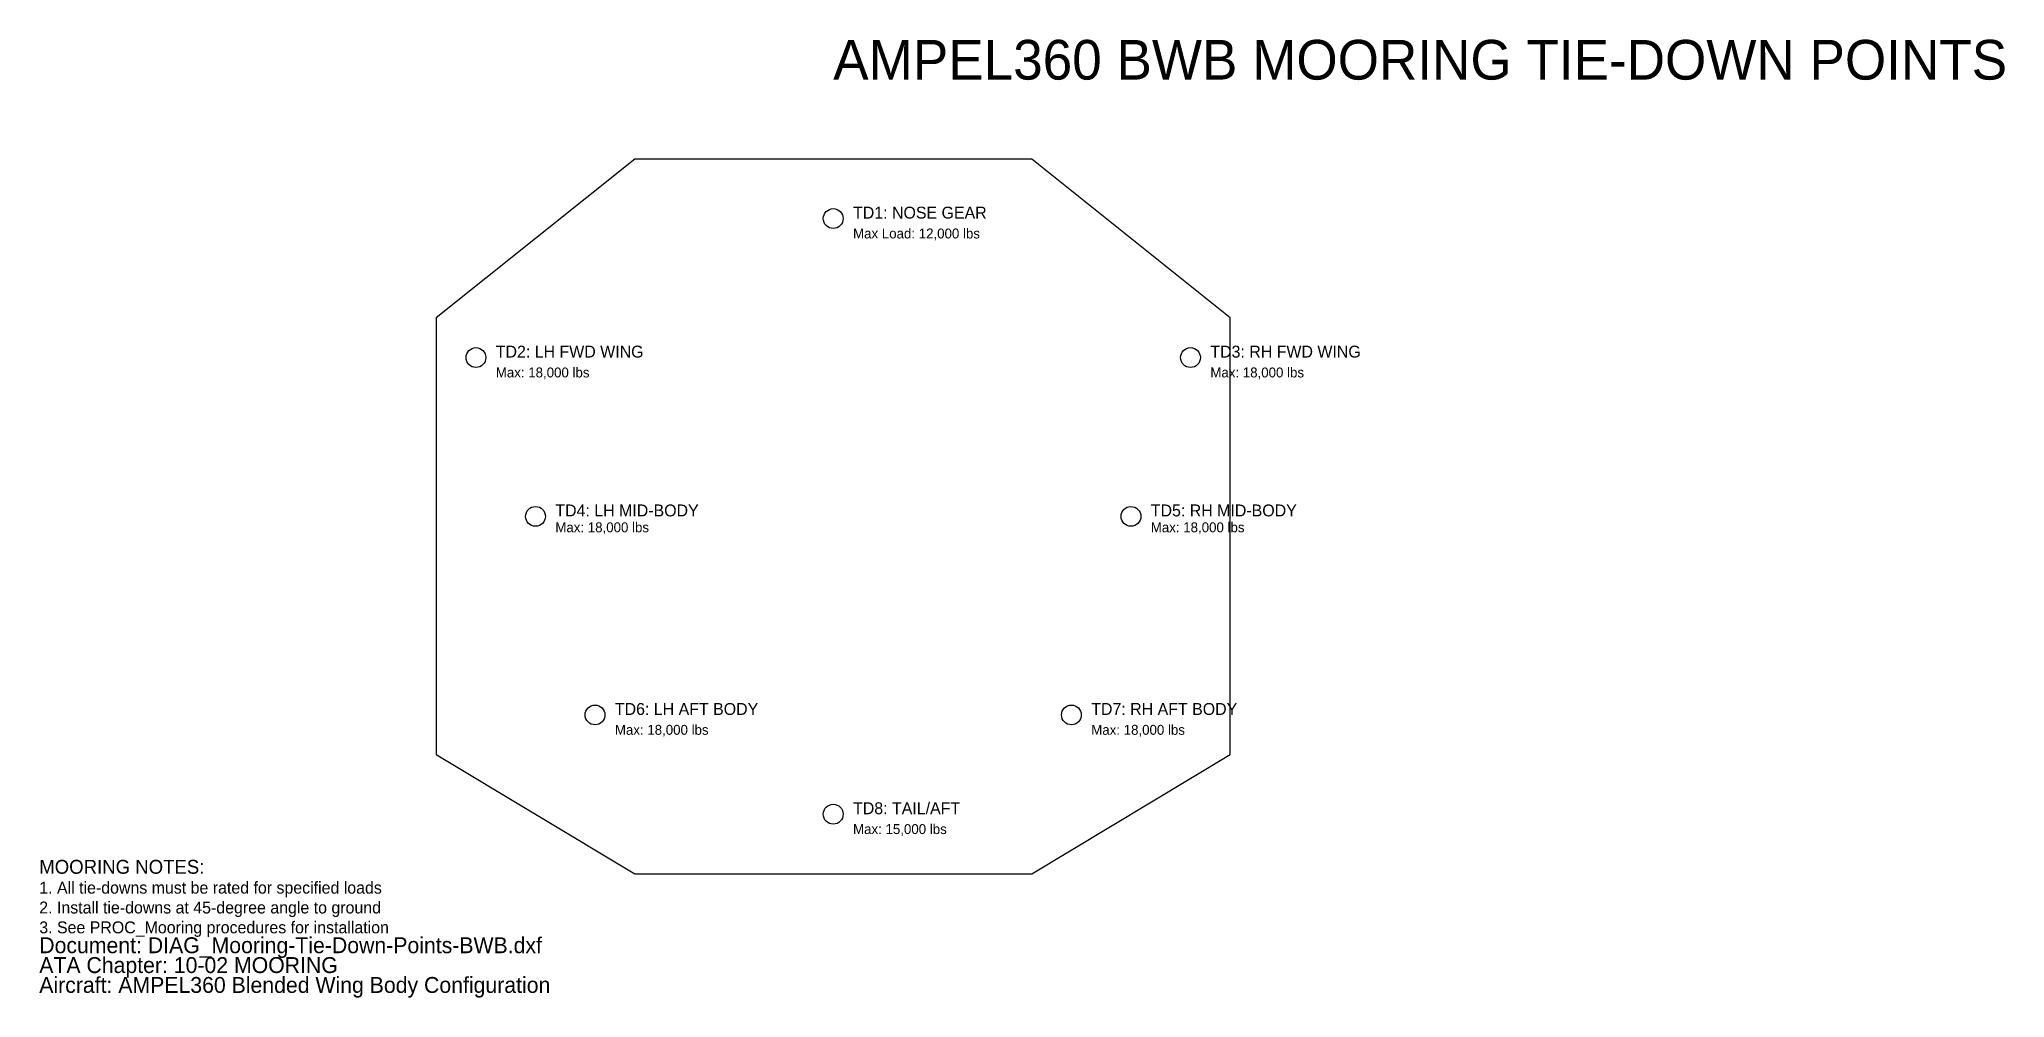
# Model space of a CAD drawing. Extents: x -40 to 59, y -24.2 to 24.
import ezdxf

# ---------------------------------------------------------------- set-up
doc = ezdxf.new("R2010")
doc.units = 0

msp = doc.modelspace()

# ---------------------------------------------------------------- linework, layer by layer
at = {"layer": 'OUTLINE'}
msp.add_lwpolyline([(-20, 10), (-20, -12), (-10, -18), (0, -18), (10, -18), (20, -12), (20, 10), (10, 18), (0, 18), (-10, 18)], close=True, dxfattribs=at)
at = {"layer": 'TD1'}
msp.add_circle((0, 15), 0.5, dxfattribs=at)
at = {"layer": 'TD2'}
msp.add_circle((-18, 8), 0.5, dxfattribs=at)
at = {"layer": 'TD3'}
msp.add_circle((18, 8), 0.5, dxfattribs=at)
at = {"layer": 'TD4'}
msp.add_circle((-15, 0), 0.5, dxfattribs=at)
at = {"layer": 'TD5'}
msp.add_circle((15, 0), 0.5, dxfattribs=at)
at = {"layer": 'TD6'}
msp.add_circle((-12, -10), 0.5, dxfattribs=at)
at = {"layer": 'TD7'}
msp.add_circle((12, -10), 0.5, dxfattribs=at)
at = {"layer": 'TD8'}
msp.add_circle((0, -15), 0.5, dxfattribs=at)

# ---------------------------------------------------------------- texts
at = {"layer": 'INFO'}
for s, p in [('Document: DIAG_Mooring-Tie-Down-Points-BWB.dxf', (-40, -22)), ('ATA Chapter: 10-02 MOORING', (-40, -23)), ('Aircraft: AMPEL360 Blended Wing Body Configuration', (-40, -24))]:
    msp.add_text(s, height=0.8, dxfattribs=at).set_placement(p)
at = {"layer": 'NOTES'}
for s, height, p in [('MOORING NOTES:', 0.7, (-40, -18)), ('1. All tie-downs must be rated for specified loads', 0.6, (-40, -19)), ('2. Install tie-downs at 45-degree angle to ground', 0.6, (-40, -20)), ('3. See PROC_Mooring procedures for installation', 0.6, (-40, -21))]:
    msp.add_text(s, height=height, dxfattribs=at).set_placement(p)
at = {"layer": 'TD1'}
for s, height, p in [('TD1: NOSE GEAR', 0.6, (1, 15)), ('Max Load: 12,000 lbs', 0.5, (1, 14))]:
    msp.add_text(s, height=height, dxfattribs=at).set_placement(p)
at = {"layer": 'TD2'}
for s, height, p in [('TD2: LH FWD WING', 0.6, (-17, 8)), ('Max: 18,000 lbs', 0.5, (-17, 7))]:
    msp.add_text(s, height=height, dxfattribs=at).set_placement(p)
at = {"layer": 'TD3'}
for s, height, p in [('TD3: RH FWD WING', 0.6, (19, 8)), ('Max: 18,000 lbs', 0.5, (19, 7))]:
    msp.add_text(s, height=height, dxfattribs=at).set_placement(p)
at = {"layer": 'TD4'}
for s, height, p in [('TD4: LH MID-BODY', 0.6, (-14, 0)), ('Max: 18,000 lbs', 0.5, (-14, -0.8))]:
    msp.add_text(s, height=height, dxfattribs=at).set_placement(p)
at = {"layer": 'TD5'}
for s, height, p in [('TD5: RH MID-BODY', 0.6, (16, 0)), ('Max: 18,000 lbs', 0.5, (16, -0.8))]:
    msp.add_text(s, height=height, dxfattribs=at).set_placement(p)
at = {"layer": 'TD6'}
for s, height, p in [('TD6: LH AFT BODY', 0.6, (-11, -10)), ('Max: 18,000 lbs', 0.5, (-11, -11))]:
    msp.add_text(s, height=height, dxfattribs=at).set_placement(p)
at = {"layer": 'TD7'}
for s, height, p in [('TD7: RH AFT BODY', 0.6, (13, -10)), ('Max: 18,000 lbs', 0.5, (13, -11))]:
    msp.add_text(s, height=height, dxfattribs=at).set_placement(p)
at = {"layer": 'TD8'}
for s, height, p in [('TD8: TAIL/AFT', 0.6, (1, -15)), ('Max: 15,000 lbs', 0.5, (1, -16))]:
    msp.add_text(s, height=height, dxfattribs=at).set_placement(p)
at = {"layer": 'TITLE'}
msp.add_text('AMPEL360 BWB MOORING TIE-DOWN POINTS', height=2, dxfattribs=at).set_placement((0, 22))

doc.saveas('drawing.dxf')
